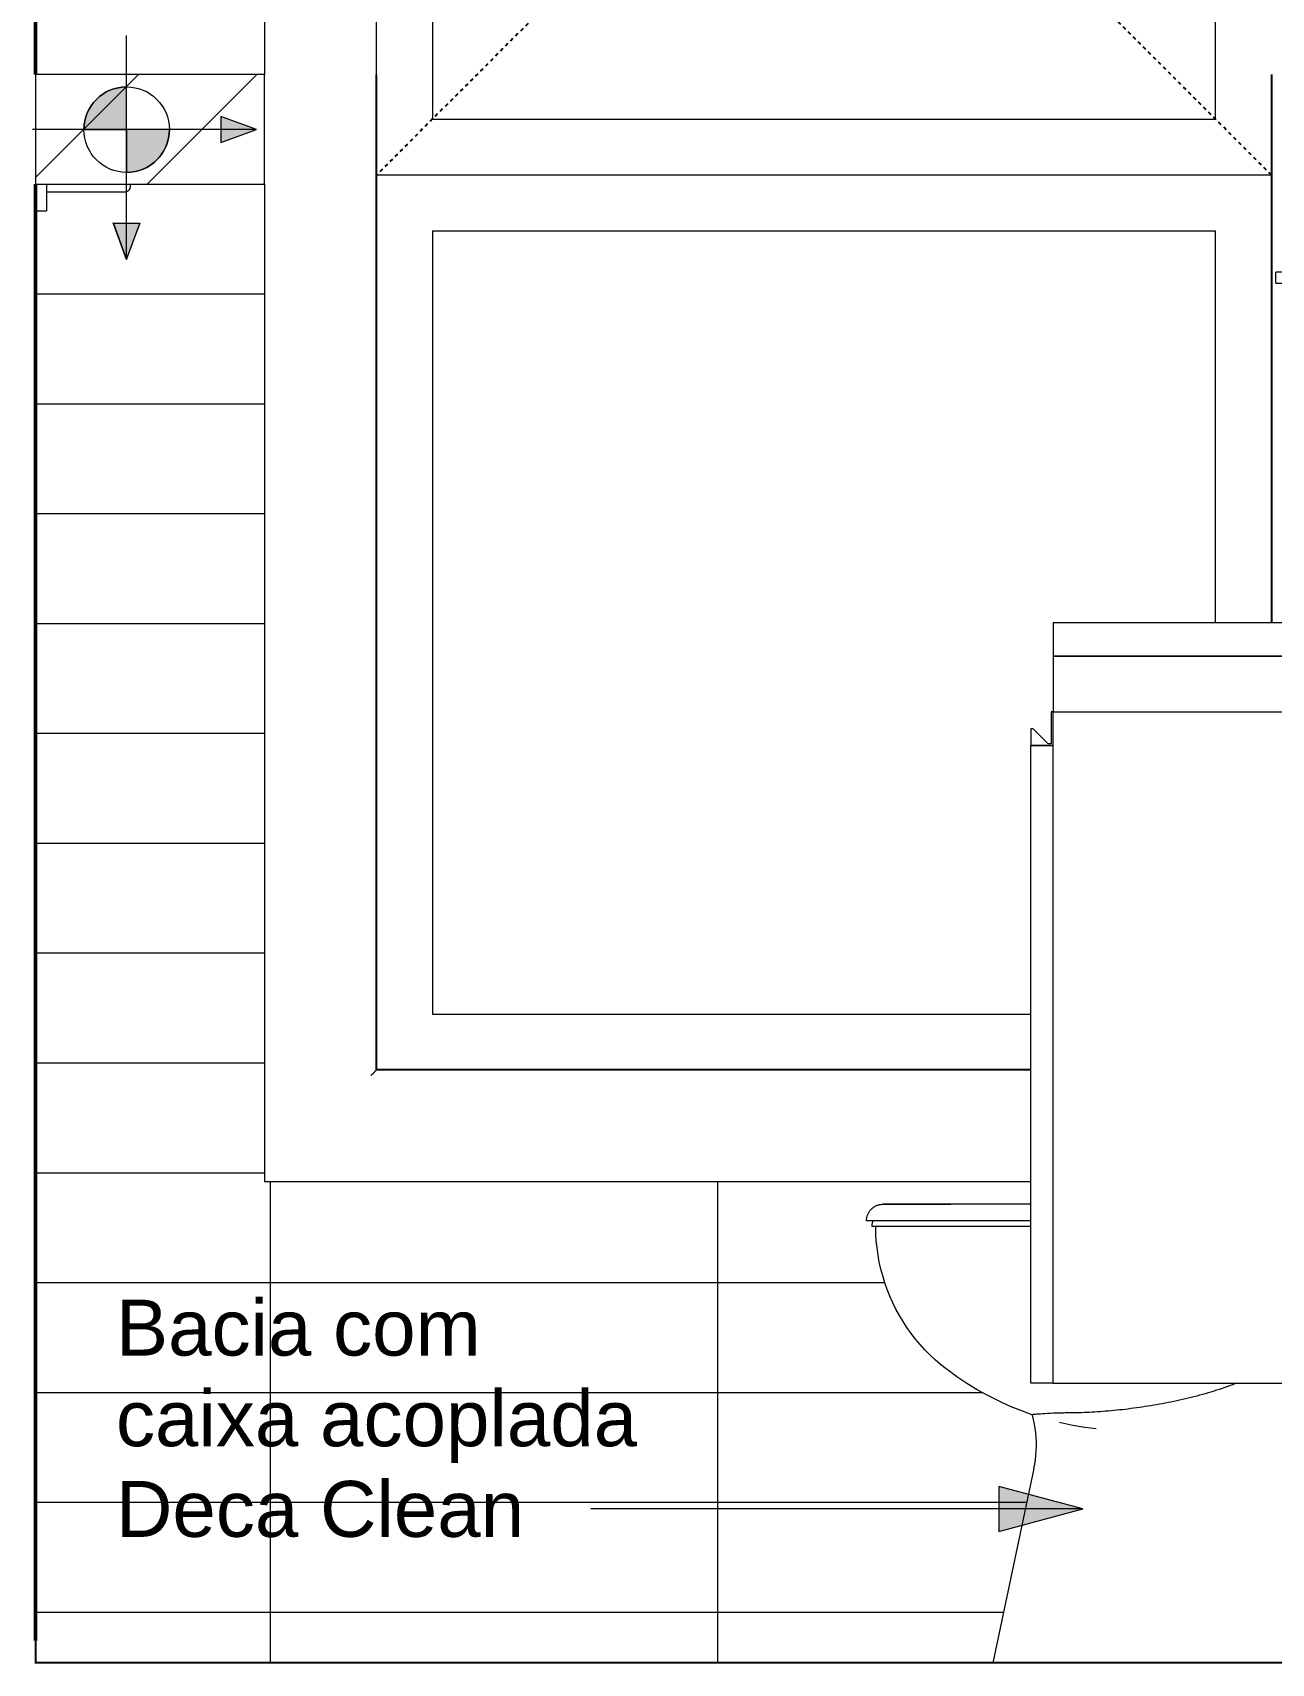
# Model space of a CAD drawing. Header units: millimetres. Extents: x 1525 to 16923, y -16874 to 3225.
# Drawn here: x 4957 to 6064, y 180 to 1637 of the extents above; entities that cross this region are included whole.
import ezdxf

# ---------------------------------------------------------------- set-up
doc = ezdxf.new("R2010")
doc.units = ezdxf.units.MM
doc.linetypes.add('Dash', pattern=[6.349999999999998, 3.174999999999999, -3.174999999999999])
for name, color, linetype, lineweight in [('A-ANNO-NOTE', 131, 'Continuous', 9), ('A-DETL-GENF', 92, 'Continuous', 9), ('A-DETL-THIN', 151, 'Continuous', 9), ('A-FLOR', 192, 'Continuous', 25), ('A-GLAZ', 151, 'Continuous', 9), ('A-GLAZ-HDLN', 1, 'Dash', 25), ('A-WALL', 113, 'Continuous', 25), ('A-WALL-PATT', 111, 'Continuous', 25), ('G-ANNO-TEXT', 231, 'Continuous', 9), ('I-FURN', 30, 'Continuous', 9), ('P-SANR-FIXT', 6, 'Continuous', 9)]:
    doc.layers.add(name, color=color, linetype=linetype, lineweight=lineweight)
doc.styles.add('Arial_1', font='arial.ttf', dxfattribs={"height": 50})

# ---------------------------------------------------------------- blocks, each defined once
blk = doc.blocks.new('Bacia Sanitária - Caixa acoplada-3529581-ELEVAÇÃO 2 BANHEIRO SUÍTE')
at = {"layer": 'P-SANR-FIXT'}
for p, q in [((-2986.073959467627, 575.0000000000032), (-3052.37993670697, 575.0000000000034)), ((-2983.043893188997, 570.0000000000025), (-3047.379936706971, 570.0000000000026)), ((-2905.473572249148, 575.0000000000028), (-2986.073959467627, 575.0000000000031)), ((-2905.463268454601, 570.0000000000018), (-2983.043893188997, 570.000000000002)), ((-2902.615351151204, 353.7343181420562), (-2939.543720459564, 180)), ((-2469.79858684659, 180.0000000000006), (-2493.415167521179, 313.9362846213316))]:
    blk.add_line(p, q, dxfattribs=at)
at = {"layer": 'P-SANR-FIXT', "flags": 128}
for points in [[(-3052.379936706972, 575.0000000000034), (-3052.367938306887, 575.599840012803), (-3052.331962301511, 576.198720409541), (-3052.27206624478, 576.7956831093376), (-3052.188345957607, 577.3897730992172), (-3052.080935374592, 577.980039961929), (-3051.950006329753, 578.5655393964103), (-3051.795768281634, 579.145334728465), (-3051.618467978209, 579.7184984092453), (-3051.418389062142, 580.2841134991297), (-3051.195851617016, 580.8412751346331), (-3050.951211655272, 581.3890919759929), (-3050.684860548662, 581.9266876331251), (-3050.397224402137, 582.4532020676593), (-3050.088763372174, 582.9677929688163), (-3049.759970930617, 583.4696371009285), (-3049.411373075236, 583.9579316204389), (-3049.043527488237, 584.4318953602805), (-3048.657022644087, 584.890770079575), (-3048.252476868086, 585.3338216766612), (-3047.83053734718, 585.7603413634956), (-3047.391879094593, 586.1696467995662), (-3046.937203869952, 586.5610831834877), (-3046.467239056626, 586.9340243005485), (-3045.982736498059, 587.2878735245184), (-3045.484471294995, 587.6220647721219), (-3044.973240565464, 587.9360634086535), (-3044.449862169579, 588.2293671032774), (-3043.915173401124, 588.5015066326507), (-3043.370029648067, 588.7520466315799), (-3042.815303024124, 588.9805862895118), (-3042.251880973555, 589.1867599917465), (-3041.680664851453, 589.3702379043417), (-3041.102568481759, 589.5307265017774), (-3040.518516695344, 589.6679690365328), (-3039.929443850477, 589.78174594983), (-3039.336292338045, 589.8718752228787), (-3038.740011073938, 589.9382126680676), (-3038.141553980978, 589.9806521596374), (-3037.541878462847, 589.9991258034531), (-3037.379936706973, 590.0000000000038)], [(-2976.983760631739, 590.0000000000032), (-2981.785717359525, 590.0000000000032), (-2986.431373768867, 590.0000000000032), (-2990.913297800528, 590.0000000000032), (-2995.224319332154, 590.0000000000032), (-2999.357541648925, 590.0000000000032), (-3003.306352476845, 590.0000000000038), (-3007.064434560956, 590.0000000000038), (-3010.625775771605, 590.0000000000038), (-3013.984678722567, 590.0000000000038), (-3017.135769885648, 590.0000000000038), (-3020.074008187186, 590.0000000000038), (-3022.794693072688, 590.0000000000038), (-3025.293472026717, 590.0000000000038), (-3027.566347535994, 590.0000000000038), (-3029.609683484557, 590.0000000000038), (-3031.420210970776, 590.0000000000038), (-3032.995033536899, 590.0000000000038), (-3034.331631802765, 590.0000000000038), (-3035.427867496275, 590.0000000000038), (-3036.281986874169, 590.0000000000038), (-3036.892623527645, 590.0000000000038), (-3037.25880056832, 590.0000000000038), (-3037.379936706973, 590.0000000000038)], [(-3037.379936706973, 590.0000000000038), (-3037.257317102007, 590.0000000000038), (-3036.889654452316, 590.0000000000038), (-3036.277536939713, 590.0000000000038), (-3035.421943821637, 590.0000000000038), (-3034.324243864563, 590.0000000000038), (-3032.986193154256, 590.0000000000038), (-3031.409932286418, 590.0000000000038), (-3029.597982942187, 590.0000000000038), (-3027.553243853984, 590.0000000000038), (-3025.278986168163, 590.0000000000038), (-3022.778848211871, 590.0000000000038), (-3020.056829672508, 590.0000000000038), (-3017.117285199067, 590.0000000000038), (-3013.964917435635, 590.0000000000038), (-3010.604769498168, 590.0000000000038), (-3007.04221690657, 590.0000000000038), (-3003.282958985017, 590.0000000000038), (-2999.333009744252, 590.0000000000032), (-2995.198688260449, 590.0000000000032), (-2990.886608566042, 590.0000000000032), (-2986.403669068677, 590.0000000000032), (-2981.757041515244, 590.0000000000032), (-2976.983760631741, 590.0000000000032)], [(-2905.379936705998, 590.0000000000032), (-2907.227405428025, 590.0000000000032), (-2917.05319406522, 590.0000000000032), (-2926.719596499716, 590.0000000000032), (-2936.211148549674, 590.0000000000032), (-2945.512665756572, 590.0000000000032), (-2954.609267677096, 590.0000000000032), (-2963.486401688679, 590.0000000000032), (-2972.129866270589, 590.0000000000032), (-2976.983760631739, 590.0000000000032)], [(-3047.379936706973, 570.0000000000028), (-3047.367938306888, 570.599840012802), (-3047.331962301512, 571.19872040954), (-3047.27206624478, 571.795683109336), (-3047.188345957607, 572.3897730992168), (-3047.080935374593, 572.9800399619286), (-3046.950006329754, 573.5655393964098), (-3046.795768281634, 574.1453347284645), (-3046.618467978209, 574.7184984092448), (-3046.522072330704, 575.0000000000034)], [(-2981.047113178915, 442.7272727272749), (-2986.05910544801, 446.7065279908205), (-2990.907960889326, 450.883026508377), (-2995.585922368524, 455.2500867732539), (-3000.08550614515, 459.8007224206185), (-3004.39951384502, 464.5276534041836), (-3008.521043976087, 469.423317642735), (-3012.443502969355, 474.4798831178441), (-3016.160615727182, 479.6892604034259), (-3019.666435662094, 485.0431156070986), (-3022.955354210067, 490.5328837026319), (-3026.022109803021, 496.1497822321594), (-3028.861796286215, 501.8848253562431), (-3031.469870767041, 507.7288382292939), (-3033.842160882692, 513.6724716773726), (-3035.974871475044, 519.7062171548686), (-3037.864590662101, 525.8204219561483), (-3039.508295296283, 532.0053046578251), (-3040.903355800816, 538.2509707669464), (-3042.047540376488, 544.5474285500749), (-3042.939018572055, 550.8846050179316), (-3043.576364212582, 557.2523620400257), (-3043.958557681, 563.6405125635055), (-3044.084992262744, 570.0000000000007)], [(-2904.226345648351, 401.8336707483581), (-2914.380838938325, 405.5093631801706), (-2924.380221223734, 409.5881868757589), (-2934.208495626004, 414.0636165873133), (-2943.849939002684, 418.9284925820025), (-2953.289127101099, 424.1750320960201), (-2962.51095923388, 429.7948417853459), (-2971.500682436831, 435.7789311533049), (-2980.243915070537, 442.1177269334466), (-2981.047113178915, 442.7272727272749)], [(-2902.615351151205, 353.7343181420557), (-2901.862167517703, 357.6624959886744), (-2901.266671567428, 361.6176510240233), (-2900.829815966863, 365.5934558437672), (-2900.552299591782, 369.5835500083205), (-2900.434566409182, 373.581550218195), (-2900.476804767043, 377.5810605259164), (-2900.678947093, 381.5756825681745), (-2901.040670002454, 385.5590258018433), (-2901.561394815915, 389.524717727484), (-2902.24028848476, 393.4664140839831), (-2903.076264923945, 397.377808998022), (-2904.067986749498, 401.2526450721246), (-2904.232294652704, 401.8381232519138)], [(-2846.872981415787, 389.1173360047154), (-2857.254489818144, 390.4541332107946), (-2867.901615712197, 392.2605548187234), (-2878.467987443807, 394.4913029575456), (-2879.540275620679, 394.7424874015256)], [(-2493.415167521179, 313.9362846213316), (-2496.23249258236, 333.7634075959946), (-2497.720732453482, 353.7343181420556)]]:
    blk.add_lwpolyline(points, dxfattribs=at)
at = {"layer": 'P-SANR-FIXT'}
for points in [[(-2729.437169397474, 427.028233384213), (-2736.063747950919, 424.6758338285388), (-2749.354882688736, 420.3080227429784), (-2769.821390228347, 415.213661453016), (-2790.424111568666, 411.043240875118), (-2810.975581169526, 407.772735536593), (-2831.203619878147, 405.3592683320381), (-2850.847033355365, 403.8242812287706), (-2863.355973116059, 403.4472200489694), (-2869.436642700383, 403.4168820589864)], [(-2869.436642700382, 403.4168820589865), (-2874.1497460336, 403.3742866079256), (-2882.934600008572, 403.2210222362818), (-2893.40877199406, 402.6721192698834), (-2900.67034886584, 402.1457688248008), (-2903.147438666746, 401.9300097471688), (-2903.766302560804, 401.8761097599557)]]:
    blk.add_open_spline(points, degree=3, dxfattribs=at)
for points, knots in [([(-2721.129079966269, 430.0032645981685), (-2722.418678957998, 429.5580234250977), (-2725.192194310117, 428.5842687986848), (-2727.958485456199, 427.5771828700418), (-2729.437169397474, 427.028233384213)], [0.06623469538838295, 0.06623469538838295, 0.06623469538838295, 0.06623469538838295, 0.5, 1, 1, 1, 1]), ([(-2497.720732453482, 353.7343181420556), (-2498.168967890348, 364.4667312957868), (-2497.91323178611, 383.9169831304323), (-2494.997907041838, 409.9637100095278), (-2492.444222706295, 423.8888447185519), (-2491.065170725115, 430.0757640340854)], [0, 0, 0, 0, 0.4, 0.7, 0.97617184338303, 0.97617184338303, 0.97617184338303, 0.97617184338303])]:
    blk.add_open_spline(points, degree=3, knots=knots, dxfattribs=at)
blk = doc.blocks.new('Janela basculante e folha fixa - 80 x 160 cm-4197855-ELEVAÇÃO 2 BANHEIRO SUÍTE')
at = {"layer": 'A-GLAZ'}
for p, q in [((-3590.379936706012, 2409.999999999948), (-3590.379936706012, 1600.000000000001)), ((-3490.379936706024, 709.9999999999399), (-3490.379936706024, 2309.999999999959)), ((-3440.379936705997, 2259.999999999945), (-3440.379936705997, 1559.999999999951)), ((-2740.379936705998, 1559.999999999951), (-2740.379936705998, 2259.999999999945)), ((-3440.379936705997, 1559.999999999951), (-2740.379936705998, 1559.999999999951)), ((-3590.379936706012, 1501.800000000005), (-3590.379936706012, 609.9999999999479)), ((-2690.379936706012, 1509.999999999945), (-3490.379936706012, 1509.999999999945)), ((-3440.379936705998, 1459.999999999947), (-2740.379936705998, 1459.999999999947)), ((-3440.379936705998, 1459.999999999947), (-3440.379936705998, 759.999999999952)), ((-2740.379936705998, 1110), (-2740.379936705998, 1459.999999999947)), ((-3440.379936705998, 759.999999999952), (-2905.379936705996, 759.999999999952)), ((-2905.379936705998, 709.9999999999399), (-3490.379936706024, 709.9999999999399)), ((-2905.379936705996, 609.9999999999479), (-3590.379936706012, 609.9999999999479))]:
    blk.add_line(p, q, dxfattribs=at)
blk.add_open_spline([(-3490.379936706021, 709.9999999999393), (-3490.381871788211, 709.9999999999393), (-3490.465224633826, 709.913773656544), (-3490.748257737946, 709.6325979666008), (-3491.037254581719, 709.3425143745122), (-3491.340860811763, 709.0388412695169), (-3491.619812391998, 708.7618829441548), (-3491.915442252357, 708.4634533642303), (-3492.327999770119, 708.0525135892377), (-3492.78287230834, 707.598041592974), (-3493.165040009026, 707.213022414617), (-3493.565821511515, 706.8153715275987), (-3494.290349513726, 706.0907736359528), (-3494.933873222345, 705.4363323129379), (-3495.379936706021, 704.9999999999392)], degree=3, knots=[0, 0, 0, 0, 0.1666666666666667, 0.25, 0.3333333333333333, 0.4166666666666666, 0.4583333333333333, 0.5, 0.5833333333333333, 0.6666666666666666, 0.7083333333333333, 0.75, 0.8333333333333334, 1, 1, 1, 1], dxfattribs=at)
at = {"layer": 'A-GLAZ-HDLN'}
for p, q in [((-2690.379936706012, 2309.999999999948), (-3490.379936706012, 1509.999999999957)), ((-2690.379936706012, 1509.999999999951), (-3490.379936706012, 2309.999999999948))]:
    blk.add_line(p, q, dxfattribs=at)
blk = doc.blocks.new('BAMCADA BANHEIRO - BAMCADA BANHEIRO-4679330-ELEVAÇÃO 2 BANHEIRO SUÍTE')
at = {"layer": 'I-FURN', "color": 8}
for p, q in [((-2659.556404952886, 1430.000000000002), (-2659.556404952886, 1405.000000000002)), ((-2659.556404952883, 1430), (-2639.556404952883, 1430)), ((-2639.556404952883, 1430), (-2619.556404952883, 1430)), ((-2619.556404952885, 1405.000000000002), (-2619.556404952885, 1430.000000000002)), ((-2656.621832099559, 1423.263021039689), (-2686.503248238001, 1423.263021039689)), ((-2686.503248238, 1418.263021039688), (-2686.503248238, 1423.263021039688)), ((-2686.503248238, 1413.263021039688), (-2686.503248238, 1418.263021039688)), ((-2686.503248238001, 1413.263021039689), (-2656.621832099559, 1413.263021039689)), ((-2639.556404952883, 1405), (-2659.556404952883, 1405)), ((-2659.556404952886, 1400.000000000002), (-2659.556404952886, 1330.000000000002)), ((-2659.556404952883, 1400), (-2639.556404952883, 1400)), ((-2656.556404952884, 1405.000000000002), (-2656.556404952884, 1400.000000000002)), ((-2619.556404952883, 1405), (-2639.556404952883, 1405)), ((-2639.556404952883, 1400), (-2619.556404952883, 1400)), ((-2622.556404952884, 1400.000000000002), (-2622.556404952884, 1405.000000000002)), ((-2619.556404952885, 1330.000000000002), (-2619.556404952885, 1400.000000000002)), ((-2560.379936705996, 1374.041239654105), (-2625.379936705995, 1374.041239654104)), ((-2625.379936705995, 1349.958760345894), (-2560.379936705996, 1349.958760345895)), ((-2639.556404952883, 1330), (-2659.556404952883, 1330)), ((-2619.556404952883, 1330), (-2639.556404952883, 1330)), ((-2487.421176360099, 1277), (-2487.4211763601, 1110.000000000001)), ((-2463.33869705189, 1110.000000000001), (-2463.33869705189, 1277)), ((-2885.379936705992, 1110), (-2385.379936705996, 1110)), ((-2885.379936705992, 1110), (-2885.379936705992, 1080)), ((-2385.379936705997, 1080), (-2385.379936705997, 1110)), ((-2885.379936705992, 1080), (-2385.379936705992, 1080)), ((-2885.379936705992, 1080), (-2885.379936705992, 1030)), ((-2385.379936705997, 1080), (-2885.379936705992, 1080)), ((-2385.379936705992, 1030), (-2385.379936705992, 1080)), ((-2885.379936705992, 1030), (-2887.379936705992, 1030)), ((-2887.379936705992, 1030), (-2887.379936705992, 1001.500000000005)), ((-2885.379936705992, 430.0000000000001), (-2885.379936705992, 1030)), ((-2885.379936705992, 1030), (-2385.379936705995, 1030)), ((-2885.379936705992, 1030), (-2385.379936705992, 1030)), ((-2385.379936705995, 1030), (-2385.379936705995, 430.0000000000001)), ((-2903.379936705996, 1015.000000000005), (-2905.379936705994, 1015.000000000005)), ((-2905.379936705994, 1015.000000000005), (-2905.379936705994, 1000)), ((-2889.879936705994, 1001.500000000005), (-2903.379936705996, 1015.000000000005)), ((-2905.379936705994, 430), (-2905.379936705994, 1000.000000000002)), ((-2885.379936705995, 1000.000000000002), (-2905.379936705994, 1000.000000000002)), ((-2905.379936705994, 1000), (-2885.379936705992, 1000)), ((-2887.379936705992, 1001.500000000005), (-2889.879936705994, 1001.500000000005)), ((-2885.379936705995, 430), (-2905.379936705994, 430)), ((-2885.379936705992, 430.0000000000001), (-2385.379936705995, 430.0000000000001))]:
    blk.add_line(p, q, dxfattribs=at)
at = {"layer": 'I-FURN', "color": 8, "flags": 128}
for points in [[(-2463.33869705189, 1277), (-2463.416319693099, 1280.880614562413), (-2463.649063437062, 1284.755020969347), (-2464.036555943435, 1288.617020997046), (-2464.578177306869, 1292.460436269315), (-2465.273061048723, 1296.279118141604), (-2466.120095503245, 1300.066957537525), (-2467.117925595998, 1303.817894722075), (-2468.264955011691, 1307.525928995916), (-2469.559348747949, 1311.185128295214), (-2470.999036050912, 1314.789638681678), (-2472.581713728016, 1318.333693707611), (-2474.304849832596, 1321.811623640996), (-2476.165687714466, 1325.217864535859), (-2478.161250429977, 1328.546967133394), (-2480.288345504476, 1331.793605579614), (-2482.543570039603, 1334.952585945587), (-2484.923316157192, 1338.018854536606), (-2487.423776771103, 1340.987505977027), (-2490.04095167776, 1343.853791057825), (-2492.770653955613, 1346.613124334313), (-2495.608516663322, 1349.261091461872), (-2498.549999825932, 1351.793456257971), (-2501.590397697869, 1354.206167479143), (-2504.724846291118, 1356.495365302119), (-2507.948331156578, 1358.657387498719), (-2511.255695406106, 1360.688775294634), (-2514.641647962433, 1362.586278902731), (-2518.100772023769, 1364.346862722016), (-2521.627533729523, 1365.96771019395), (-2525.216291013301, 1367.446228308339), (-2528.861302629008, 1368.780051751601), (-2532.556737335623, 1369.96704669076), (-2536.29668322593, 1371.005314187127), (-2540.075157184319, 1371.893193234192), (-2543.886114458488, 1372.629263414883), (-2547.723458329758, 1373.212347173932), (-2551.581049866526, 1373.64151170171), (-2555.45271774524, 1373.91607042652), (-2559.332268123208, 1374.035584112974), (-2560.379936705996, 1374.041239654105)], [(-2560.379936705996, 1349.958760345895), (-2557.46236445668, 1349.900401119471), (-2554.549459700583, 1349.725416802513), (-2551.645882463925, 1349.434087332598), (-2548.75627785089, 1349.026878774732), (-2545.88526861244, 1348.504442575741), (-2543.037447750909, 1347.867614522097), (-2540.217371172172, 1347.117413402835), (-2537.429550397171, 1346.255039379713), (-2534.678445344444, 1345.281872067203), (-2531.968457195203, 1344.199468325409), (-2529.303921352386, 1343.009559769416), (-2526.689100504939, 1341.714049999081), (-2524.128177808419, 1340.315011553674), (-2521.625250192839, 1338.814682596264), (-2519.184321808454, 1337.215463333128), (-2516.809297619975, 1335.51991217394), (-2514.503977159461, 1333.730741638856), (-2512.272048447872, 1331.850814019063), (-2510.117082095026, 1329.883136797722), (-2508.042525587389, 1327.830857838638), (-2506.051697772822, 1325.697260350351), (-2504.147783551141, 1323.485757633699), (-2502.333828778955, 1321.199887621265), (-2500.612735396945, 1318.843307217443), (-2498.987256787372, 1316.41978644817), (-2497.459993369261, 1313.933202429685), (-2496.033388438285, 1311.387533165976), (-2494.709724258005, 1308.786851184817), (-2493.491118408745, 1306.135317022596), (-2492.379520399905, 1303.437172568342), (-2491.376708551174, 1300.696734277607), (-2490.484287147586, 1297.918386267063), (-2489.703683873016, 1295.106573300841), (-2489.036147526182, 1292.265793679869), (-2488.482746022839, 1289.400592045537), (-2488.04436468734, 1286.515552109251), (-2487.721704836305, 1283.615289319466), (-2487.515282656665, 1280.704443477957), (-2487.425428379874, 1277.787671317122), (-2487.421176360099, 1277)]]:
    blk.add_lwpolyline(points, dxfattribs=at)
blk = doc.blocks.new('CABIDEIRO 60CM - CABIDEIRO 60CM-4682471-ELEVAÇÃO 2 BANHEIRO SUÍTE')
at = {"layer": 'I-FURN', "color": 8}
for p, q in [((-3785.379936706014, 1501.818649556679), (-3785.379936706014, 1500)), ((-3785.379936706014, 1500), (-3785.379936706015, 1478)), ((-3785.379936706016, 1495.000000000002), (-3715.379936706016, 1495.000000000002)), ((-3795.379936706015, 1478.000000000002), (-3785.379936706015, 1478.000000000002))]:
    blk.add_line(p, q, dxfattribs=at)
for points, knots in [([(-3710.379936706014, 1500), (-3710.381871788205, 1500.436332312999), (-3710.465224642322, 1501.090772300539), (-3710.677499453408, 1501.711858878614), (-3710.761044740554, 1501.913417161826)], [0, 0, 0, 0, 0.08333333333333333, 0.125, 0.125, 0.125, 0.125]), ([(-3715.379936706014, 1495), (-3715.271559743435, 1494.999999999971), (-3715.054805835072, 1495.007142019773), (-3714.726915577736, 1495.039235233682), (-3714.401794994399, 1495.092571204286), (-3714.084890819423, 1495.166921537078), (-3713.773690610918, 1495.261967858732), (-3713.465374708267, 1495.37730314314), (-3713.165184620722, 1495.512433593369), (-3712.878087214317, 1495.666780237402), (-3712.602086758096, 1495.839683343489), (-3712.244807909046, 1496.093969578256), (-3711.915550894747, 1496.382279160776), (-3711.619792357177, 1496.70091735628), (-3711.340872378248, 1497.038384097541), (-3711.037250657367, 1497.49284916508), (-3710.748258770663, 1498.081112255647), (-3710.465224014186, 1498.909227703289), (-3710.381871788205, 1499.563667687001), (-3710.379936706014, 1500)], [0.5, 0.5, 0.5, 0.5, 0.5208333333333334, 0.5416666666666667, 0.5625, 0.5833333333333334, 0.6041666666666667, 0.625, 0.6458333333333333, 0.6666666666666666, 0.6875, 0.7083333333333333, 0.75, 0.7708333333333334, 0.7916666666666667, 0.8333333333333334, 0.875, 0.9166666666666666, 1, 1, 1, 1])]:
    blk.add_open_spline(points, degree=3, knots=knots, dxfattribs=at)
blk = doc.blocks.new('CRT_ANO_Seta de piso - seta de piso-279760-ELEVAÇÃO 2 BANHEIRO SUÍTE')
at = {"layer": 'A-ANNO-NOTE'}
h = blk.add_hatch(color=256, dxfattribs=at)
edge = h.paths.add_edge_path()
edge.add_arc((-3713.746214658318, 1550.628633094309), 38.24646045988626, 90.00000000000091, 180.0000000000005, ccw=False)
edge.add_line((-3713.746214658318, 1588.875093554196), (-3713.746214658318, 1550.628633094309))
edge.add_line((-3713.746214658318, 1550.628633094309), (-3751.992675118204, 1550.628633094309))
for points in [[(-3629.678831542878, 1562.290141619918), (-3597.63910019199, 1550.628633094309), (-3629.678831542878, 1538.9671245687)], [(-3702.084706132709, 1466.56124997887), (-3713.746214658318, 1434.521518627981), (-3725.407723183927, 1466.56124997887)]]:
    blk.add_hatch(color=256, dxfattribs=at).paths.add_polyline_path(points)
h = blk.add_hatch(color=256, dxfattribs=at)
edge = h.paths.add_edge_path()
edge.add_arc((-3713.746214658318, 1550.628633094309), 38.24646045988671, -90.00000000000011, 5.115907697472721e-13, ccw=False)
edge.add_line((-3713.746214658318, 1512.382172634422), (-3713.746214658318, 1550.628633094309))
edge.add_line((-3713.746214658318, 1550.628633094309), (-3675.499754198431, 1550.628633094309))
for p, q in [((-3713.746214658318, 1434.521518627981), (-3713.746214658318, 1634.696016209748)), ((-3713.746214658318, 1550.628633094309), (-3713.746214658318, 1588.875093554196)), ((-3629.678831542878, 1562.290141619918), (-3629.678831542878, 1538.9671245687)), ((-3597.63910019199, 1550.628633094309), (-3629.678831542878, 1562.290141619918)), ((-3597.63910019199, 1550.628633094308), (-3797.813597773757, 1550.62863309431)), ((-3751.992675118204, 1550.628633094309), (-3713.746214658318, 1550.628633094309)), ((-3675.499754198431, 1550.628633094309), (-3713.746214658318, 1550.628633094309)), ((-3713.746214658318, 1550.628633094309), (-3713.746214658318, 1512.382172634422)), ((-3629.678831542878, 1538.9671245687), (-3597.63910019199, 1550.628633094309)), ((-3713.746214658318, 1434.521518627981), (-3725.719659532939, 1467.41828805409)), ((-3702.084706132709, 1466.56124997887), (-3725.407723183927, 1466.56124997887)), ((-3725.407723183927, 1466.56124997887), (-3713.746214658318, 1434.521518627981)), ((-3713.746214658318, 1434.521518627981), (-3701.772769783696, 1467.41828805409)), ((-3713.746214658318, 1434.521518627981), (-3702.084706132709, 1466.56124997887))]:
    blk.add_line(p, q, dxfattribs=at)
blk.add_circle((-3713.746214658318, 1550.628633094309), 38.24646045988629, dxfattribs=at)
for radius, start, end in [(38.24646045988626, 90.0000000000005, 180.0000000000001), (38.24646045988671, 269.9999999999995, 1.590277340731758e-13)]:
    blk.add_arc((-3713.746214658318, 1550.628633094309), radius, start, end, dxfattribs=at)

msp = doc.modelspace()

# ---------------------------------------------------------------- hatches: boundary and pattern name
at = {"layer": 'A-DETL-GENF'}
h = msp.add_hatch(dxfattribs=at)
h.set_pattern_fill('FP_5', style=0, pattern_type=2)
h.set_pattern_definition([(45, (8754.713532093168, 0), (-53.03300858899107, 53.03300858899107), [])])
h.paths.add_polyline_path([(5135.530299174035, 1501.800000000006), (5164.333595387154, 1501.800000000006), (5164.333595387154, 1600.000000000002), (4959.333595387148, 1600.000000000002), (4959.333595387148, 1501.800000000006), (5047.392917009394, 1501.800000000006)])
at = {"layer": 'A-WALL-PATT', "lineweight": 9}
h = msp.add_hatch(dxfattribs=at)
h.set_pattern_fill('FP_6', color=256, style=0, pattern_type=2)
h.set_pattern_definition([(90, (5569.333532093168, 225.2), (-400, 2.449293598294706e-14), []), (180, (5569.333532093168, 225.2), (-1.202603156762701e-14, -98.2), [])])
h.paths.add_polyline_path([(4979.796558350114, 180.0000000000002), (5815.169811633605, 180.0000000000002), (5846.31425759885, 326.1603593056491), (5852.098180941965, 353.7343181420565), (5854.319795194519, 374.4438033947914), (5854.2030604273, 379.9197248994813), (5850.946345957943, 401.8764849466829), (5811.169054185829, 418.7668696968094), (5791.92246339097, 430.0280402130837), (5772.537182083596, 443.7486426432383), (5753.961240981274, 460.9265263037172), (5752.474114435594, 462.6948710765382), (5739.541800670084, 478.6418539164069), (5726.849160265601, 500.0960029258048), (5718.040669212871, 521.9531978467866), (5713.657672390944, 540.2196871529052), (5712.536286844058, 545.757569106321), (5711.354961604855, 557.313840804805), (5710.628539830425, 570.0000000000009), (5707.341833358276, 570.0977706620022), (5707.90156517653, 573.7861791750726), (5707.893815476314, 575.0000000000035), (5702.333595386197, 575.0000000000035), (5703.784258420343, 580.3511602908536), (5704.471579598941, 582.0687068994695), (5707.341833358276, 586.020728481777), (5711.526254680979, 588.6149863929638), (5714.807813525455, 589.7352075679729), (5719.578500718249, 590.000000000004), (5849.333595387173, 590.0000000000034), (5849.333595387173, 609.9999999999485), (5164.333595387154, 609.9999999999485), (5164.333595387154, 1501.800000000006), (5043.953671899739, 1501.800000000006), (5044.194493791585, 1501.056581516625), (5044.333595387152, 1500.000000000002), (5044.163224518601, 1498.705904774489), (5043.663722406083, 1497.500000000002), (5042.869129293085, 1496.464466094069), (5041.833595387188, 1495.66987298108), (5040.62769061263, 1495.170370868556), (5038.039500161641, 1495.000000000002), (4969.333595387152, 1495.000000000002), (4969.333595387152, 1478.000000000002), (4959.333595387148, 1478.000000000002), (4959.333595387148, 180.0000000000002), (4964.981743535298, 180.0000000000002)])
h.paths.add_polyline_path([(6326.724827129054, 180.0000000000002), (6326.833595387166, 180.0000000000002), (6369.333595387163, 180.0000000000002), (6369.333595387163, 430.0000000000008), (6340.344415334029, 430.0000000000008), (6338.389683448813, 378.3467195754419), (6337.097343453301, 357.1362216925433), (6336.40213116728, 352.0757922044711), (6335.468460497386, 349.3752818464757), (6334.187200408287, 347.931608960773), (6331.523117293484, 347.7624137104393), (6330.110640289378, 348.1666362729891), (6328.651022993148, 349.163103889625), (6327.530413589918, 352.6180627326507), (6326.766748458082, 359.7069171971585), (6325.877969728653, 374.2176340297059), (6324.503071533893, 407.5708602165986), (6323.493957515218, 430.0000000000008), (6263.676547681873, 430.0000000000008), (6260.646722149412, 413.8174742514359), (6258.962534736862, 402.4748041710062), (6257.43595402205, 386.4433501119404), (6256.791420855701, 368.2983519456212), (6256.992799639685, 353.734318142057), (6258.481039510807, 333.7634075959969), (6261.298364571988, 313.9362846213319), (6284.914945246577, 180.0000000000002), (6299.333595387172, 180.0000000000002)])
h.paths.add_polyline_path([(6332.034970599255, 420.9271446248902), (6332.071426673956, 430.0000000000008), (6331.725525864481, 430.0000000000008), (6331.998514524556, 421.967342723381)])
h.paths.add_polyline_path([(6291.374835041279, 1110.000000000002), (6369.333595387163, 1110.000000000002), (6369.333595387163, 1335.000000000002), (6359.333595387166, 1335.000000000002), (6359.333595387166, 1375.000000000002), (6334.333595387165, 1375.000000000002), (6327.990245401776, 1376.544784546535), (6323.726993669368, 1379.393398282202), (6320.475402399496, 1384.259748514526), (6319.333595387165, 1388.711459471946), (6319.333595387165, 1375.000000000001), (6310.417051857918, 1375.000000000001), (6310.246680989362, 1336.000000000001), (6300.417051857918, 1336.000000000001), (6300.417051857918, 1375.000000000001), (6293.333595387165, 1375.000000000001), (6293.333595387165, 1425.000000000001), (6319.333595387165, 1425.000000000001), (6319.599436625287, 1411.170499756485), (6320.475402399497, 1415.740251485481), (6323.898985695914, 1420.721523115832), (6328.593343901688, 1423.858192987671), (6334.333595387165, 1425.000000000001), (6359.333595387166, 1425.000000000001), (6359.333595387166, 1465.000000000002), (6369.333595387163, 1465.000000000002), (6369.333595387163, 1580.000000000002), (6219.33359538717, 1580.000000000002), (6219.33359538717, 1600.000000000002), (6164.333595387154, 1600.000000000002), (6164.333595387154, 1374.041239654106), (6194.333595387172, 1374.041239654106), (6217.154753956142, 1371.241616105246), (6234.531551241371, 1365.116502149126), (6252.24159682107, 1354.80449734531), (6266.495009069426, 1341.81807837259), (6278.232680451216, 1325.495110485498), (6284.522879216533, 1312.263543254791), (6288.440726837553, 1300.372104159808), (6291.374835041279, 1277), (6291.374835041279, 1123.470504992957)])
h.paths.add_polyline_path([(6201.412247072562, 1110.000000000002), (6267.292355733069, 1110.000000000002), (6267.292355733069, 1277), (6265.112421228541, 1294.837220431926), (6261.150015753021, 1306.590018099058), (6248.726057472135, 1325.517973956732), (6235.321379988625, 1337.764408047508), (6223.501053121534, 1343.948235587967), (6211.380893768862, 1348.045144513141), (6193.178885149738, 1349.958760345896), (6164.333595387154, 1349.958760345894), (6164.333595387154, 1110.000000000002), (6193.178885149738, 1110.000000000002)])
at = {"layer": 'G-ANNO-TEXT'}
msp.add_hatch(color=7, dxfattribs=at).paths.add_polyline_path([(5895.794983061444, 317.6032692857751), (5820.794983061445, 337.6994587181092), (5820.794983061445, 297.5070798534409)])

# ---------------------------------------------------------------- linework, layer by layer
at = {"layer": 'A-DETL-THIN'}
for p, q in [((5164.333595387156, 1600), (4959.33359538715, 1600)), ((4959.33359538715, 1600), (4959.33359538715, 1501.800000000004)), ((5164.333595387156, 1501.800000000004), (5164.333595387156, 1600)), ((4959.33359538715, 1501.800000000004), (5164.333595387156, 1501.800000000004))]:
    msp.add_line(p, q, dxfattribs=at)
at = {"layer": 'A-FLOR'}
for p, q in [((6369.333595387168, 180), (4959.333595387157, 180)), ((4959.333595387157, 180), (4959.333595387157, 179.5053136837869))]:
    msp.add_line(p, q, dxfattribs=at)
at = {"layer": 'A-WALL', "lineweight": 50}
for p, q in [((4959.333595387154, 1600.000000000001), (4959.333595387154, 3200.193925873126)), ((4959.333595387154, 200), (4959.333595387154, 1501.800000000005)), ((4959.255534844754, 200), (4959.333595387154, 200))]:
    msp.add_line(p, q, dxfattribs=at)
at = {"layer": 'A-WALL'}
for p, q in [((5264.333595387156, 709.9999999999479), (5264.333595387156, 1600)), ((6064.333595387156, 1600), (6064.333595387156, 1110)), ((5849.333595387172, 709.9999999999479), (5264.333595387156, 709.9999999999479)), ((4959.33359538715, 199.9999999999997), (4959.33359538715, 180))]:
    msp.add_line(p, q, dxfattribs=at)
at = {"layer": 'G-ANNO-TEXT', "color": 7}
for p, q in [((5895.794983061444, 317.6032692857751), (5820.794983061445, 337.6994587181092)), ((5820.794983061445, 337.6994587181092), (5820.794983061445, 297.5070798534409)), ((5590.690654905114, 317.6032692857751), (5455.935123463812, 317.6032692857751)), ((5895.794983061444, 317.6032692857751), (5590.690654905114, 317.6032692857751)), ((5820.794983061445, 297.5070798534409), (5895.794983061444, 317.6032692857751))]:
    msp.add_line(p, q, dxfattribs=at)

# ---------------------------------------------------------------- block references
at = {"layer": 'A-ANNO-NOTE'}
msp.add_blockref('CRT_ANO_Seta de piso - seta de piso-279760-ELEVAÇÃO 2 BANHEIRO SUÍTE', (8754.713532093168, 0), dxfattribs=at)
at = {"layer": 'A-GLAZ'}
msp.add_blockref('Janela basculante e folha fixa - 80 x 160 cm-4197855-ELEVAÇÃO 2 BANHEIRO SUÍTE', (8754.713532093168, 0), dxfattribs=at)
at = {"layer": 'I-FURN', "color": 8}
for name in ['CABIDEIRO 60CM - CABIDEIRO 60CM-4682471-ELEVAÇÃO 2 BANHEIRO SUÍTE', 'BAMCADA BANHEIRO - BAMCADA BANHEIRO-4679330-ELEVAÇÃO 2 BANHEIRO SUÍTE']:
    msp.add_blockref(name, (8754.713532093168, 0), dxfattribs=at)
at = {"layer": 'P-SANR-FIXT', "color": 9}
msp.add_blockref('Bacia Sanitária - Caixa acoplada-3529581-ELEVAÇÃO 2 BANHEIRO SUÍTE', (8754.713532093168, 0), dxfattribs=at)

# ---------------------------------------------------------------- texts
at = {"layer": 'G-ANNO-TEXT', "color": 7, "char_height": 50, "attachment_point": 1, "style": 'Arial_1'}
for s, insert, width in [('Bacia com ', (5031.411165130477, 504.6605609524417), 430.9070312499999), ('caixa acoplada ', (5031.411165130477, 423.6319151191084), 605.2740625), ('Deca Clean', (5031.411165130477, 342.6032692857751), 452.9534375)]:
    msp.add_mtext(s, dxfattribs=dict(at, insert=insert, width=width))

doc.saveas('drawing.dxf')
